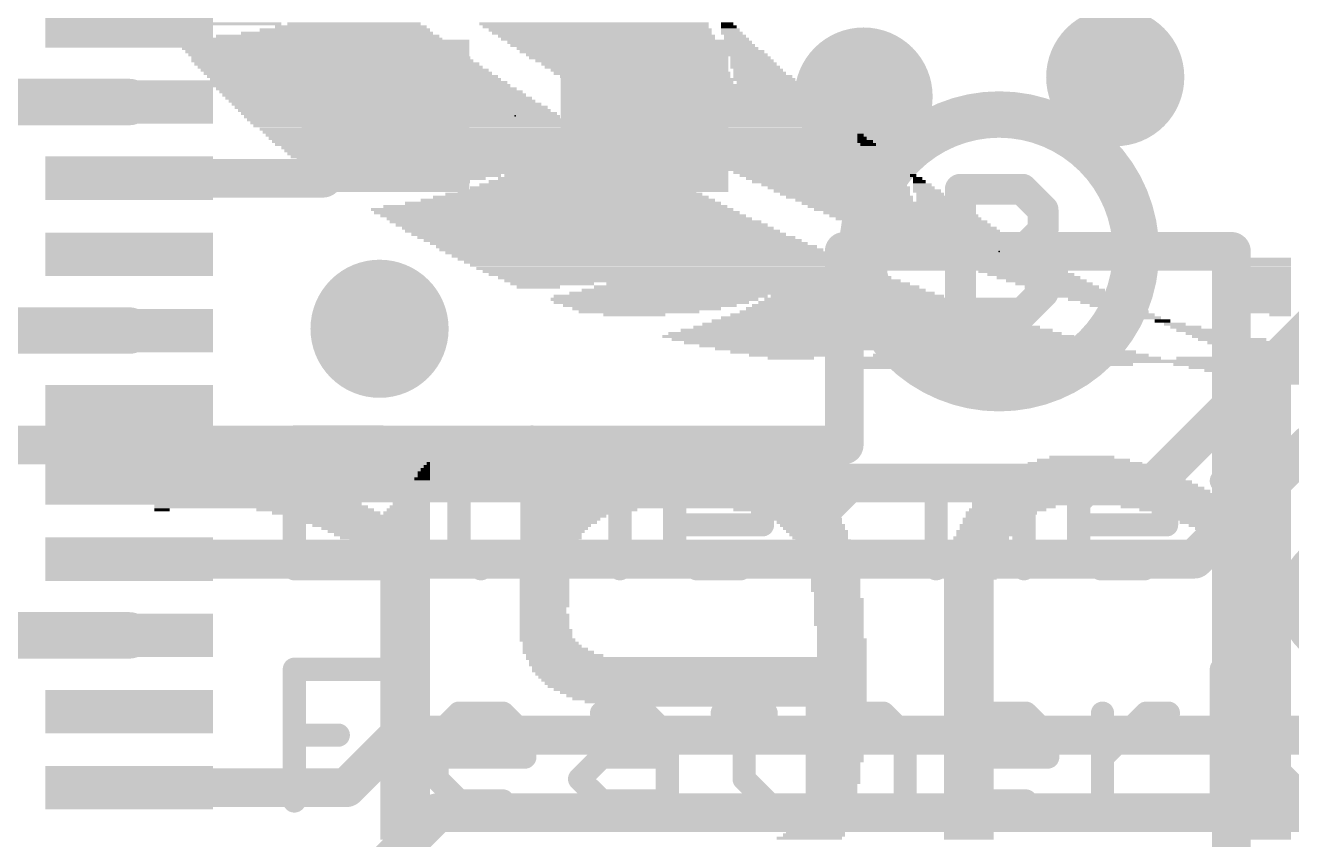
# Model space of a CAD drawing. Extents: x -7.1 to 67.6, y -9 to 27.6.
# Drawn here: x 21.3 to 29.61, y 8.84 to 14.18 of the extents above; entities that cross this region are included whole.
import ezdxf

# ---------------------------------------------------------------- set-up
doc = ezdxf.new("R2010")
doc.units = 0
for name, color, linetype in [('1', 12, 'CONTINUOUS'), ('16', 132, 'CONTINUOUS'), ('18', 110, 'CONTINUOUS'), ('21', 40, 'CONTINUOUS'), ('22', 6, 'CONTINUOUS'), ('23', 53, 'CONTINUOUS')]:
    doc.layers.add(name, color=color, linetype=linetype)

# ---------------------------------------------------------------- blocks, each defined once
blk = doc.blocks.new('RECT')
blk.add_solid([(-0.5, -0.5), (0.5, -0.5), (-0.5, 0.5), (0.5, 0.5)])
blk = doc.blocks.new('ROUNDV')
at = {"const_width": 0.5}
blk.add_lwpolyline([(0, -0.25, 1), (0, 0.25, 1), (0, -0.25)], format="xyb", dxfattribs=at)

msp = doc.modelspace()

# ---------------------------------------------------------------- linework, layer by layer
at = {"layer": '1'}
for points, const_width in [([(21.98, 13.68), (20.356, 13.68)], 0.3048), ([(23.252, 13.18), (23.661, 13.589)], 0.254), ([(21.98, 13.18), (23.252, 13.18)], 0.254), ([(28.706, 11.18), (29.845, 12.319)], 0.254), ([(21.98, 12.18), (20.332, 12.18)], 0.3048), ([(28.968, 10.68), (29.718, 11.43)], 0.254), ([(29.718, 11.43), (30.607, 11.43)], 0.254), ([(21.98, 11.18), (28.706, 11.18)], 0.254), ([(21.98, 10.68), (28.968, 10.68)], 0.254), ([(21.98, 10.18), (20.554, 10.18)], 0.3048), ([(23.404, 9.18), (23.749, 9.525)], 0.254), ([(23.749, 9.525), (32.004, 9.525)], 0.254), ([(21.98, 9.18), (23.404, 9.18)], 0.254), ([(23.666, 8.68), (24.003, 9.017)], 0.254), ([(24.003, 9.017), (33.274, 9.017)], 0.254)]:
    msp.add_lwpolyline(points, dxfattribs=dict(at, const_width=const_width))
for points, const_width in [([(21.98, 13.6038, 1), (21.98, 13.7562)], 0.1524), ([(23.7059, 13.5441, 1), (23.6161, 13.6339)], 0.127), ([(21.98, 13.2435, 1), (21.98, 13.1165)], 0.127), ([(23.252, 13.1165, 1), (23.252, 13.2435)], 0.127), ([(23.2071, 13.2249, 1), (23.2969, 13.1351)], 0.127), ([(21.98, 12.1038, 1), (21.98, 12.2562)], 0.1524), ([(29.718, 11.4935, 1), (29.718, 11.3665)], 0.127), ([(21.98, 11.2435, 1), (21.98, 11.1165)], 0.127), ([(28.706, 11.1165, 1), (28.706, 11.2435)], 0.127), ([(28.6611, 11.2249, 1), (28.7509, 11.1351)], 0.127), ([(21.98, 10.7435, 1), (21.98, 10.6165)], 0.127), ([(28.968, 10.6165, 1), (28.968, 10.7435)], 0.127), ([(28.9231, 10.7249, 1), (29.0129, 10.6351)], 0.127), ([(21.98, 10.1038, 1), (21.98, 10.2562)], 0.1524), ([(23.749, 9.5885, 1), (23.749, 9.4615)], 0.127), ([(23.7939, 9.4801, 1), (23.7041, 9.5699)], 0.127), ([(21.98, 9.2435, 1), (21.98, 9.1165)], 0.127), ([(23.404, 9.1165, 1), (23.404, 9.2435)], 0.127), ([(23.3591, 9.2249, 1), (23.4489, 9.1351)], 0.127), ([(24.003, 9.0805, 1), (24.003, 8.9535)], 0.127), ([(24.0479, 8.9721, 1), (23.9581, 9.0619)], 0.127)]:
    msp.add_lwpolyline(points, format="xyb", dxfattribs=dict(at, const_width=const_width))
at = {"layer": '16', "const_width": 0.254}
for points in [[(26.67, 11.43), (26.67, 12.7)], [(26.67, 12.7), (29.21, 12.7)], [(29.21, 12.7), (29.21, 7.62)], [(20.32, 11.43), (26.67, 11.43)]]:
    msp.add_lwpolyline(points, dxfattribs=at)
at = {"layer": '16', "const_width": 0.127}
for points in [[(26.7335, 12.7, 1), (26.6065, 12.7)], [(26.67, 12.7635, 1), (26.67, 12.6365)], [(29.2735, 12.7, 1), (29.1465, 12.7)], [(29.21, 12.6365, 1), (29.21, 12.7635)], [(26.67, 11.3665, 1), (26.67, 11.4935)], [(26.6065, 11.43, 1), (26.7335, 11.43)]]:
    msp.add_lwpolyline(points, format="xyb", dxfattribs=at)
at = {"layer": '21'}
for points, const_width in [([(27.686, 11.802, 1), (27.686, 13.598, 1), (27.686, 11.802)], 0.3048), ([(27.4828, 13.1071, 1), (27.3812, 13.1071)], 0.1016), ([(27.432, 13.1579, 1), (27.432, 13.0563)], 0.1016), ([(27.8747, 13.143, 1), (27.8028, 13.0712)], 0.1016), ([(27.8387, 13.0563, 1), (27.8387, 13.1579)], 0.1016), ([(28.0251, 12.9715, 1), (27.9235, 12.9715)], 0.1016), ([(27.9384, 12.9356, 1), (28.0102, 13.0074)], 0.1016), ([(27.9235, 12.8359, 1), (28.0251, 12.8359)], 0.1016), ([(28.0102, 12.8, 1), (27.9384, 12.8718)], 0.1016), ([(27.432, 12.7511, 1), (27.432, 12.6495)], 0.1016), ([(27.8747, 12.7363, 1), (27.8028, 12.6644)], 0.1016), ([(27.8387, 12.6495, 1), (27.8387, 12.7511)], 0.1016), ([(27.8028, 12.7363, 1), (27.8747, 12.6644)], 0.1016), ([(28.0251, 12.5648, 1), (27.9235, 12.5648)], 0.1016), ([(27.9384, 12.5288, 1), (28.0102, 12.6007)], 0.1016), ([(27.9235, 12.4292, 1), (28.0251, 12.4292)], 0.1016), ([(28.0102, 12.3933, 1), (27.9384, 12.4651)], 0.1016), ([(27.432, 12.3444, 1), (27.432, 12.2428)], 0.1016), ([(27.8028, 12.3295, 1), (27.8747, 12.2577)], 0.1016), ([(27.8387, 12.2428, 1), (27.8387, 12.3444)], 0.1016), ([(27.3812, 12.2936, 1), (27.4828, 12.2936)], 0.1016), ([(23.0632, 11.5196, 1), (23.0632, 11.4434)], 0.0762), ([(23.1013, 11.4815, 1), (23.0251, 11.4815)], 0.0762), ([(23.6394, 11.4434, 1), (23.6394, 11.5196)], 0.0762), ([(24.6605, 11.4815, 1), (24.5843, 11.4815)], 0.0762), ([(24.1809, 11.3375, 1), (24.1047, 11.3375)], 0.0762), ([(29.3262, 11.3375, 1), (29.25, 11.3375)], 0.0762), ([(23.9987, 11.2315, 1), (23.9987, 11.1553)], 0.0762), ([(24.2868, 11.1553, 1), (24.2868, 11.2315)], 0.0762), ([(24.7665, 11.2315, 1), (24.7665, 11.1553)], 0.0762), ([(24.7934, 11.1665, 1), (24.7395, 11.2204)], 0.0762), ([(25.0815, 11.2204, 1), (25.0276, 11.1665)], 0.0762), ([(25.0546, 11.1553, 1), (25.0546, 11.2315)], 0.0762), ([(25.702, 11.2315, 1), (25.702, 11.1553)], 0.0762), ([(25.7289, 11.1665, 1), (25.675, 11.2204)], 0.0762), ([(26.017, 11.2204, 1), (25.9631, 11.1665)], 0.0762), ([(25.9901, 11.1553, 1), (25.9901, 11.2315)], 0.0762), ([(26.5315, 11.1934, 1), (26.4553, 11.1934)], 0.0762), ([(26.7815, 11.2315, 1), (26.7815, 11.1553)], 0.0762), ([(26.8085, 11.1665, 1), (26.7546, 11.2204)], 0.0762), ([(26.9256, 11.1553, 1), (26.9256, 11.2315)], 0.0762), ([(27.3111, 11.1934, 1), (27.2349, 11.1934)], 0.0762), ([(27.273, 11.2315, 1), (27.273, 11.1553)], 0.0762), ([(27.7321, 11.2204, 1), (27.6783, 11.1665)], 0.0762), ([(27.7052, 11.1553, 1), (27.7052, 11.2315)], 0.0762), ([(28.3526, 11.2315, 1), (28.3526, 11.1553)], 0.0762), ([(28.3795, 11.1665, 1), (28.3257, 11.2204)], 0.0762), ([(28.6677, 11.2204, 1), (28.6138, 11.1665)], 0.0762), ([(28.6407, 11.1553, 1), (28.6407, 11.2315)], 0.0762), ([(29.1441, 11.2315, 1), (29.1441, 11.1553)], 0.0762), ([(29.4322, 11.1553, 1), (29.4322, 11.2315)], 0.0762), ([(23.0632, 11.0875, 1), (23.0632, 11.0113)], 0.0762), ([(23.3513, 11.0113, 1), (23.3513, 11.0875)], 0.0762), ([(24.5955, 11.0763, 1), (24.6493, 11.0224)], 0.0762), ([(25.2367, 11.0494, 1), (25.1605, 11.0494)], 0.0762), ([(25.1717, 11.0224, 1), (25.2256, 11.0763)], 0.0762), ([(25.596, 11.0494, 1), (25.5198, 11.0494)], 0.0762), ([(25.531, 11.0763, 1), (25.5849, 11.0224)], 0.0762), ([(26.1722, 11.0494, 1), (26.096, 11.0494)], 0.0762), ([(26.1072, 11.0224, 1), (26.1611, 11.0763)], 0.0762), ([(27.8874, 11.0494, 1), (27.8112, 11.0494)], 0.0762), ([(27.8223, 11.0224, 1), (27.8762, 11.0763)], 0.0762), ([(28.1816, 11.0763, 1), (28.2355, 11.0224)], 0.0762), ([(28.2467, 11.0494, 1), (28.1705, 11.0494)], 0.0762), ([(28.8229, 11.0494, 1), (28.7467, 11.0494)], 0.0762), ([(28.7578, 11.0224, 1), (28.8117, 11.0763)], 0.0762), ([(25.5579, 10.9434, 1), (25.5579, 10.8672)], 0.0762), ([(26.1341, 10.8672, 1), (26.1341, 10.9434)], 0.0762), ([(26.4665, 10.9323, 1), (26.5204, 10.8784)], 0.0762), ([(28.2086, 10.9434, 1), (28.2086, 10.8672)], 0.0762), ([(28.7848, 10.8672, 1), (28.7848, 10.9434)], 0.0762), ([(26.096, 10.9053, 1), (26.1722, 10.9053)], 0.0762), ([(28.7467, 10.9053, 1), (28.8229, 10.9053)], 0.0762), ([(24.1697, 10.7882, 1), (24.1158, 10.7343)], 0.0762), ([(24.1047, 10.7613, 1), (24.1809, 10.7613)], 0.0762), ([(25.5849, 10.7882, 1), (25.531, 10.7343)], 0.0762), ([(25.5198, 10.7613, 1), (25.596, 10.7613)], 0.0762), ([(28.2355, 10.7882, 1), (28.1816, 10.7343)], 0.0762), ([(28.1705, 10.7613, 1), (28.2467, 10.7613)], 0.0762), ([(29.3151, 10.7882, 1), (29.2612, 10.7343)], 0.0762), ([(29.25, 10.7613, 1), (29.3262, 10.7613)], 0.0762), ([(23.0632, 10.6553, 1), (23.0632, 10.5791)], 0.0762), ([(23.0251, 10.6172, 1), (23.1013, 10.6172)], 0.0762), ([(23.6394, 10.5791, 1), (23.6394, 10.6553)], 0.0762), ([(24.2599, 10.5903, 1), (24.3138, 10.6441)], 0.0762), ([(24.5843, 10.6172, 1), (24.6605, 10.6172)], 0.0762), ([(25.1605, 10.6172, 1), (25.2367, 10.6172)], 0.0762), ([(25.702, 10.6553, 1), (25.702, 10.5791)], 0.0762), ([(25.675, 10.5903, 1), (25.7289, 10.6441)], 0.0762), ([(25.9901, 10.5791, 1), (25.9901, 10.6553)], 0.0762), ([(26.4553, 10.6172, 1), (26.5315, 10.6172)], 0.0762), ([(27.2349, 10.6172, 1), (27.3111, 10.6172)], 0.0762), ([(27.8112, 10.6172, 1), (27.8874, 10.6172)], 0.0762), ([(28.3526, 10.6553, 1), (28.3526, 10.5791)], 0.0762), ([(28.3257, 10.5903, 1), (28.3795, 10.6441)], 0.0762), ([(28.6407, 10.5791, 1), (28.6407, 10.6553)], 0.0762), ([(29.4052, 10.5903, 1), (29.4591, 10.6441)], 0.0762), ([(23.1013, 9.9575, 1), (23.0251, 9.9575)], 0.0762), ([(23.0632, 9.9956, 1), (23.0632, 9.9194)], 0.0762), ([(23.6394, 9.9194, 1), (23.6394, 9.9956)], 0.0762), ([(26.5315, 9.9575, 1), (26.4553, 9.9575)], 0.0762), ([(29.1822, 9.9575, 1), (29.106, 9.9575)], 0.0762), ([(26.0519, 9.8135, 1), (25.9757, 9.8135)], 0.0762), ([(24.1428, 9.7075, 1), (24.1428, 9.6313)], 0.0762), ([(24.1697, 9.6425, 1), (24.1158, 9.6964)], 0.0762), ([(24.4578, 9.6964, 1), (24.4039, 9.6425)], 0.0762), ([(24.4309, 9.6313, 1), (24.4309, 9.7075)], 0.0762), ([(25.0783, 9.7075, 1), (25.0783, 9.6313)], 0.0762), ([(25.3933, 9.6964, 1), (25.3395, 9.6425)], 0.0762), ([(25.3664, 9.6313, 1), (25.3664, 9.7075)], 0.0762), ([(25.8698, 9.7075, 1), (25.8698, 9.6313)], 0.0762), ([(26.1579, 9.6313, 1), (26.1579, 9.7075)], 0.0762), ([(26.6375, 9.7075, 1), (26.6375, 9.6313)], 0.0762), ([(26.6644, 9.6425, 1), (26.6105, 9.6964)], 0.0762), ([(26.9525, 9.6964, 1), (26.8987, 9.6425)], 0.0762), ([(26.9256, 9.6313, 1), (26.9256, 9.7075)], 0.0762), ([(27.573, 9.7075, 1), (27.573, 9.6313)], 0.0762), ([(27.6, 9.6425, 1), (27.5461, 9.6964)], 0.0762), ([(27.8881, 9.6964, 1), (27.8342, 9.6425)], 0.0762), ([(27.8611, 9.6313, 1), (27.8611, 9.7075)], 0.0762), ([(28.4026, 9.6694, 1), (28.3264, 9.6694)], 0.0762), ([(28.6526, 9.7075, 1), (28.6526, 9.6313)], 0.0762), ([(28.6795, 9.6425, 1), (28.6256, 9.6964)], 0.0762), ([(28.7966, 9.6313, 1), (28.7966, 9.7075)], 0.0762), ([(23.0632, 9.5635, 1), (23.0632, 9.4873)], 0.0762), ([(23.3513, 9.4873, 1), (23.3513, 9.5635)], 0.0762), ([(24.0368, 9.5254, 1), (23.9606, 9.5254)], 0.0762), ([(23.9718, 9.5523, 1), (24.0257, 9.4984)], 0.0762), ([(24.613, 9.5254, 1), (24.5368, 9.5254)], 0.0762), ([(24.548, 9.4984, 1), (24.6019, 9.5523)], 0.0762), ([(25.5486, 9.5254, 1), (25.4724, 9.5254)], 0.0762), ([(25.4835, 9.4984, 1), (25.5374, 9.5523)], 0.0762), ([(26.4665, 9.5523, 1), (26.5204, 9.4984)], 0.0762), ([(27.1078, 9.5254, 1), (27.0316, 9.5254)], 0.0762), ([(27.0427, 9.4984, 1), (27.0966, 9.5523)], 0.0762), ([(27.402, 9.5523, 1), (27.4559, 9.4984)], 0.0762), ([(27.4671, 9.5254, 1), (27.3909, 9.5254)], 0.0762), ([(28.0433, 9.5254, 1), (27.9671, 9.5254)], 0.0762), ([(27.9782, 9.4984, 1), (28.0321, 9.5523)], 0.0762), ([(23.9987, 9.4194, 1), (23.9987, 9.3432)], 0.0762), ([(24.5368, 9.3813, 1), (24.613, 9.3813)], 0.0762), ([(24.5749, 9.3432, 1), (24.5749, 9.4194)], 0.0762), ([(25.0783, 9.4194, 1), (25.0783, 9.3432)], 0.0762), ([(25.1052, 9.3544, 1), (25.0514, 9.4083)], 0.0762), ([(25.5105, 9.3432, 1), (25.5105, 9.4194)], 0.0762), ([(27.429, 9.4194, 1), (27.429, 9.3432)], 0.0762), ([(27.9671, 9.3813, 1), (28.0433, 9.3813)], 0.0762), ([(28.0052, 9.3432, 1), (28.0052, 9.4194)], 0.0762), ([(28.3375, 9.4083, 1), (28.3914, 9.3544)], 0.0762), ([(29.4591, 9.4083, 1), (29.4052, 9.3544)], 0.0762), ([(29.4591, 9.3544, 1), (29.4052, 9.4083)], 0.0762), ([(24.0257, 9.2642, 1), (23.9718, 9.2103)], 0.0762), ([(24.9612, 9.2642, 1), (24.9073, 9.2103)], 0.0762), ([(26.0408, 9.2642, 1), (25.9869, 9.2103)], 0.0762), ([(27.4559, 9.2642, 1), (27.402, 9.2103)], 0.0762), ([(23.9606, 9.2373, 1), (24.0368, 9.2373)], 0.0762), ([(24.9073, 9.2642, 1), (24.9612, 9.2103)], 0.0762), ([(25.9757, 9.2373, 1), (26.0519, 9.2373)], 0.0762), ([(27.3909, 9.2373, 1), (27.4671, 9.2373)], 0.0762), ([(24.1428, 9.1313, 1), (24.1428, 9.0551)], 0.0762), ([(24.1158, 9.0663, 1), (24.1697, 9.1201)], 0.0762), ([(24.4309, 9.0551, 1), (24.4309, 9.1313)], 0.0762), ([(25.0783, 9.1313, 1), (25.0783, 9.0551)], 0.0762), ([(25.0514, 9.0663, 1), (25.1052, 9.1201)], 0.0762), ([(25.5105, 9.0551, 1), (25.5105, 9.1313)], 0.0762), ([(26.1309, 9.0663, 1), (26.1848, 9.1201)], 0.0762), ([(27.573, 9.1313, 1), (27.573, 9.0551)], 0.0762), ([(27.5461, 9.0663, 1), (27.6, 9.1201)], 0.0762), ([(27.8611, 9.0551, 1), (27.8611, 9.1313)], 0.0762), ([(29.1171, 9.1201, 1), (29.171, 9.0663)], 0.0762), ([(23.0251, 9.0932, 1), (23.1013, 9.0932)], 0.0762), ([(25.4724, 9.0932, 1), (25.5486, 9.0932)], 0.0762), ([(26.4553, 9.0932, 1), (26.5315, 9.0932)], 0.0762), ([(27.0316, 9.0932, 1), (27.1078, 9.0932)], 0.0762), ([(28.3264, 9.0932, 1), (28.4026, 9.0932)], 0.0762), ([(29.106, 9.0932, 1), (29.1822, 9.0932)], 0.0762)]:
    msp.add_lwpolyline(points, format="xyb", dxfattribs=dict(at, const_width=const_width))
for points, const_width in [([(27.432, 12.2936), (27.432, 13.1071)], 0.2032), ([(27.432, 13.1071), (27.8387, 13.1071)], 0.2032), ([(27.8387, 13.1071), (27.9743, 12.9715)], 0.2032), ([(27.9743, 12.9715), (27.9743, 12.8359)], 0.2032), ([(27.9743, 12.8359), (27.8387, 12.7003)], 0.2032), ([(27.432, 12.7003), (27.8387, 12.7003)], 0.2032), ([(27.8387, 12.7003), (27.9743, 12.5648)], 0.2032), ([(27.9743, 12.5648), (27.9743, 12.4292)], 0.2032), ([(27.9743, 12.4292), (27.8387, 12.2936)], 0.2032), ([(27.8387, 12.2936), (27.432, 12.2936)], 0.2032), ([(23.6394, 11.4815), (23.0632, 11.4815)], 0.1524), ([(23.0632, 11.4815), (23.0632, 10.6172)], 0.1524), ([(24.6224, 11.4815), (24.6224, 10.6172)], 0.1524), ([(24.1428, 11.3375), (24.1428, 10.7613)], 0.1524), ([(29.2881, 11.3375), (29.2881, 10.7613)], 0.1524), ([(23.9987, 11.1934), (24.2868, 11.1934)], 0.1524), ([(24.6224, 11.0494), (24.7665, 11.1934)], 0.1524), ([(24.7665, 11.1934), (25.0546, 11.1934)], 0.1524), ([(25.0546, 11.1934), (25.1986, 11.0494)], 0.1524), ([(25.5579, 11.0494), (25.702, 11.1934)], 0.1524), ([(25.702, 11.1934), (25.9901, 11.1934)], 0.1524), ([(25.9901, 11.1934), (26.1341, 11.0494)], 0.1524), ([(26.4934, 10.6172), (26.4934, 11.1934)], 0.1524), ([(26.4934, 10.9053), (26.7815, 11.1934)], 0.1524), ([(26.7815, 11.1934), (26.9256, 11.1934)], 0.1524), ([(27.273, 10.6172), (27.273, 11.1934)], 0.1524), ([(27.273, 11.1934), (27.7052, 11.1934)], 0.1524), ([(27.7052, 11.1934), (27.8493, 11.0494)], 0.1524), ([(28.2086, 11.0494), (28.3526, 11.1934)], 0.1524), ([(28.3526, 11.1934), (28.6407, 11.1934)], 0.1524), ([(28.6407, 11.1934), (28.7848, 11.0494)], 0.1524), ([(29.1441, 11.1934), (29.4322, 11.1934)], 0.1524), ([(23.0632, 11.0494), (23.3513, 11.0494)], 0.1524), ([(25.1986, 11.0494), (25.1986, 10.6172)], 0.1524), ([(25.5579, 10.7613), (25.5579, 11.0494)], 0.1524), ([(26.1341, 11.0494), (26.1341, 10.9053)], 0.1524), ([(27.8493, 11.0494), (27.8493, 10.6172)], 0.1524), ([(28.2086, 10.7613), (28.2086, 11.0494)], 0.1524), ([(28.7848, 11.0494), (28.7848, 10.9053)], 0.1524), ([(26.1341, 10.9053), (25.5579, 10.9053)], 0.1524), ([(28.7848, 10.9053), (28.2086, 10.9053)], 0.1524), ([(24.1428, 10.7613), (24.2868, 10.6172)], 0.1524), ([(25.702, 10.6172), (25.5579, 10.7613)], 0.1524), ([(28.3526, 10.6172), (28.2086, 10.7613)], 0.1524), ([(29.2881, 10.7613), (29.4322, 10.6172)], 0.1524), ([(23.0632, 10.6172), (23.6394, 10.6172)], 0.1524), ([(25.9901, 10.6172), (25.702, 10.6172)], 0.1524), ([(28.6407, 10.6172), (28.3526, 10.6172)], 0.1524), ([(23.0632, 9.0932), (23.0632, 9.9575)], 0.1524), ([(23.0632, 9.9575), (23.6394, 9.9575)], 0.1524), ([(26.4934, 9.9575), (26.4934, 9.0932)], 0.1524), ([(29.1441, 9.9575), (29.1441, 9.0932)], 0.1524), ([(26.0138, 9.8135), (26.0138, 9.2373)], 0.1524), ([(23.9987, 9.5254), (24.1428, 9.6694)], 0.1524), ([(24.1428, 9.6694), (24.4309, 9.6694)], 0.1524), ([(24.4309, 9.6694), (24.5749, 9.5254)], 0.1524), ([(25.0783, 9.6694), (25.3664, 9.6694)], 0.1524), ([(25.3664, 9.6694), (25.5105, 9.5254)], 0.1524), ([(25.8698, 9.6694), (26.1579, 9.6694)], 0.1524), ([(26.4934, 9.5254), (26.6375, 9.6694)], 0.1524), ([(26.6375, 9.6694), (26.9256, 9.6694)], 0.1524), ([(26.9256, 9.6694), (27.0697, 9.5254)], 0.1524), ([(27.429, 9.5254), (27.573, 9.6694)], 0.1524), ([(27.573, 9.6694), (27.8611, 9.6694)], 0.1524), ([(27.8611, 9.6694), (28.0052, 9.5254)], 0.1524), ([(28.3645, 9.0932), (28.3645, 9.6694)], 0.1524), ([(28.3645, 9.3813), (28.6526, 9.6694)], 0.1524), ([(28.6526, 9.6694), (28.7966, 9.6694)], 0.1524), ([(23.0632, 9.5254), (23.3513, 9.5254)], 0.1524), ([(23.9987, 9.2373), (23.9987, 9.5254)], 0.1524), ([(24.5749, 9.5254), (24.5749, 9.3813)], 0.1524), ([(25.5105, 9.5254), (25.5105, 9.0932)], 0.1524), ([(27.0697, 9.5254), (27.0697, 9.0932)], 0.1524), ([(27.429, 9.2373), (27.429, 9.5254)], 0.1524), ([(28.0052, 9.5254), (28.0052, 9.3813)], 0.1524), ([(24.5749, 9.3813), (23.9987, 9.3813)], 0.1524), ([(24.9342, 9.2373), (25.0783, 9.3813)], 0.1524), ([(25.0783, 9.3813), (25.5105, 9.3813)], 0.1524), ([(28.0052, 9.3813), (27.429, 9.3813)], 0.1524), ([(29.1441, 9.0932), (29.4322, 9.3813)], 0.1524), ([(29.4322, 9.3813), (29.7203, 9.0932)], 0.1524), ([(24.1428, 9.0932), (23.9987, 9.2373)], 0.1524), ([(25.0783, 9.0932), (24.9342, 9.2373)], 0.1524), ([(26.0138, 9.2373), (26.1579, 9.0932)], 0.1524), ([(27.573, 9.0932), (27.429, 9.2373)], 0.1524), ([(24.4309, 9.0932), (24.1428, 9.0932)], 0.1524), ([(25.5105, 9.0932), (25.0783, 9.0932)], 0.1524), ([(27.8611, 9.0932), (27.573, 9.0932)], 0.1524)]:
    msp.add_lwpolyline(points, dxfattribs=dict(at, const_width=const_width))
at = {"layer": '23'}
for p in [(24.511, 13.589), (27.686, 12.7)]:
    msp.add_point(p, dxfattribs=at)

# ---------------------------------------------------------------- block references
at = {"layer": '1', "xscale": 1.1, "yscale": 0.285, "rotation": 180}
for p in [(21.98, 14.18), (21.98, 13.68), (21.98, 13.18), (21.98, 12.68), (21.98, 12.18), (21.98, 11.68), (21.98, 11.18), (21.98, 10.68), (21.98, 10.18), (21.98, 9.68), (21.98, 9.18)]:
    msp.add_blockref('RECT', p, dxfattribs=at)
at = {"layer": '1', "xscale": 1.1}
for p in [(23.661, 13.589), (25.361, 13.589)]:
    msp.add_blockref('RECT', p, dxfattribs=at)
at = {"layer": '18', "xscale": 0.9064, "yscale": 0.9064}
for p in [(28.448, 13.843), (28.448, 13.843), (26.797, 13.716), (26.797, 13.716), (23.622, 12.192), (23.622, 12.192), (29.972, 10.414), (29.972, 10.414)]:
    msp.add_blockref('ROUNDV', p, dxfattribs=at)
at = {"layer": '22', "yscale": 0.0203, "rotation": 180}
for p, xscale in [((22.7228, 14.1935), 0.508), ((23.2816, 14.1122), 1.463), ((23.3426, 14.1326), 1.2598), ((23.3934, 14.1529), 1.1176), ((23.434, 14.1732), 0.9957), ((23.4544, 14.1935), 0.8738), ((25.0292, 14.1935), 1.5037), ((25.0393, 14.1732), 1.4834), ((25.0698, 14.1529), 1.463), ((25.08, 14.1326), 1.4427), ((25.1104, 14.1122), 1.4224), ((25.9029, 14.1935), 0.0813), ((25.9131, 14.1732), 0.1016), ((25.9232, 14.1529), 0.1219), ((25.9334, 14.1326), 0.1422), ((25.9537, 14.1122), 0.1422), ((23.1699, 14.0919), 1.7272), ((23.1902, 14.0716), 1.7678), ((23.2105, 14.0513), 1.7678), ((23.2207, 14.031), 1.7882), ((25.1206, 14.0919), 1.4021), ((25.1511, 14.0716), 1.3818), ((25.1612, 14.0513), 1.3614), ((25.1816, 14.031), 1.3208), ((25.9639, 14.0919), 0.1626), ((25.974, 14.0716), 0.1829), ((26.0045, 14.031), 0.2032), ((25.9944, 14.0513), 0.1829), ((23.2512, 14.0106), 1.8085), ((23.2715, 13.9903), 1.8085), ((23.302, 13.97), 1.8288), ((23.3121, 13.9497), 1.8491), ((25.2019, 14.0106), 1.3208), ((25.2222, 13.9903), 1.2802), ((25.2425, 13.97), 1.2802), ((25.2628, 13.9497), 1.2395), ((26.0248, 14.0106), 0.2438), ((26.035, 13.9903), 0.2642), ((26.0553, 13.97), 0.2642), ((26.0655, 13.9497), 0.2845), ((23.3426, 13.9294), 1.8694), ((23.3629, 13.909), 1.8694), ((23.3934, 13.8887), 1.8898), ((23.4137, 13.8684), 1.8898), ((25.2933, 13.9294), 1.2192), ((25.3035, 13.909), 1.1989), ((25.3238, 13.8887), 1.1582), ((25.3441, 13.8684), 1.1582), ((26.0756, 13.9294), 0.3048), ((26.0858, 13.909), 0.3251), ((26.1061, 13.8887), 0.3251), ((26.1163, 13.8684), 0.3454), ((23.4442, 13.8481), 1.9101), ((23.4645, 13.8278), 1.9101), ((23.4848, 13.8074), 1.9507), ((23.5052, 13.7871), 1.9507), ((25.3644, 13.8481), 1.1176), ((25.5981, 13.8278), 1.5037), ((25.4051, 13.8074), 1.077), ((25.6489, 13.7871), 1.4834), ((26.1366, 13.8481), 0.3861), ((26.1671, 13.8074), 0.4064), ((23.5356, 13.7668), 1.971), ((23.5661, 13.7465), 1.9914), ((23.5864, 13.7262), 1.9914), ((23.6169, 13.7058), 2.0117), ((25.6794, 13.7668), 1.463), ((25.7099, 13.7465), 1.4834), ((25.7404, 13.7262), 1.463), ((25.7708, 13.7058), 1.4427), ((23.6372, 13.6855), 2.0117), ((23.6677, 13.6652), 2.032), ((23.6982, 13.6449), 2.0523), ((23.7185, 13.6246), 2.0523), ((25.7912, 13.6855), 1.4427), ((25.8216, 13.6652), 1.4224), ((25.8623, 13.6449), 1.4224), ((25.8826, 13.6246), 1.4224), ((23.749, 13.6042), 2.0726), ((23.7693, 13.5839), 2.0726), ((23.7998, 13.5636), 2.093), ((23.8303, 13.5433), 2.1133), ((25.9131, 13.6042), 1.4021), ((25.9334, 13.5839), 1.3614), ((25.9639, 13.5636), 1.3411), ((25.9944, 13.5433), 1.3208), ((23.8506, 13.523), 2.1133), ((23.8912, 13.5026), 2.1133), ((23.9217, 13.4823), 2.1336), ((23.9522, 13.462), 2.1539), ((26.0045, 13.523), 1.3005), ((26.035, 13.5026), 1.2802), ((26.0655, 13.4823), 1.2598), ((26.0858, 13.462), 1.2192), ((26.7767, 13.462), 0.0406), ((23.9725, 13.4417), 2.1539), ((24.003, 13.4214), 2.1742), ((24.0335, 13.401), 2.1946), ((24.0741, 13.3807), 2.1946), ((26.1163, 13.4417), 1.1989), ((26.1468, 13.4214), 1.1786), ((26.1569, 13.401), 1.1582), ((26.1874, 13.3807), 1.1379), ((26.7868, 13.4417), 0.061), ((26.8072, 13.4214), 0.1016), ((26.8275, 13.401), 0.1016), ((26.8376, 13.3807), 0.1219), ((24.0944, 13.3604), 2.1946), ((24.1249, 13.3401), 2.2149), ((24.1554, 13.3198), 2.2352), ((24.196, 13.2994), 2.2352), ((26.2992, 13.3604), 1.2802), ((26.2382, 13.3401), 1.077), ((26.3601, 13.3198), 1.2395), ((26.3906, 13.2994), 1.2192), ((26.8783, 13.3401), 0.1626), ((24.2265, 13.2791), 2.2555), ((24.2468, 13.2588), 2.2555), ((24.2875, 13.2385), 2.2555), ((24.318, 13.2182), 2.2758), ((26.4211, 13.2791), 1.1989), ((26.4414, 13.2588), 1.1582), ((26.4719, 13.2385), 1.1379), ((26.4922, 13.2182), 1.0973), ((23.8201, 13.1978), 1.1989), ((23.7795, 13.1775), 1.077), ((23.749, 13.1572), 0.9347), ((23.688, 13.1369), 0.7722), ((23.6474, 13.1166), 0.4064), ((24.9377, 13.1166), 1.4427), ((24.9479, 13.1369), 1.3411), ((24.958, 13.1572), 1.2395), ((24.9682, 13.1775), 1.1379), ((24.9682, 13.1978), 1.0566), ((26.5227, 13.1978), 1.077), ((26.543, 13.1775), 1.0363), ((26.5735, 13.1572), 1.016), ((26.604, 13.1369), 0.955), ((26.6344, 13.1166), 0.9347), ((27.1221, 13.1978), 0.0406), ((27.1526, 13.1775), 0.061), ((27.1932, 13.1166), 0.1422), ((27.1628, 13.1572), 0.0813), ((27.1831, 13.1369), 0.1219), ((24.8564, 13.0353), 1.9304), ((24.8768, 13.0556), 1.8085), ((24.8971, 13.0759), 1.6866), ((24.9174, 13.0962), 1.5646), ((26.6548, 13.0962), 0.8941), ((26.6751, 13.0759), 0.8534), ((26.7056, 13.0556), 0.8331), ((26.736, 13.0353), 0.7722), ((27.2136, 13.0962), 0.1829), ((27.2339, 13.0759), 0.1829), ((27.2542, 13.0556), 0.2235), ((27.2644, 13.0353), 0.2438), ((24.7548, 12.9743), 2.3774), ((24.7853, 12.954), 2.3978), ((24.7752, 12.9946), 2.2555), ((24.826, 13.015), 2.0726), ((26.9088, 13.015), 1.0363), ((26.9392, 12.9946), 1.016), ((26.9799, 12.9743), 1.016), ((27.0205, 12.954), 0.9754), ((24.826, 12.9337), 2.3978), ((24.8666, 12.9134), 2.3978), ((24.9072, 12.893), 2.4384), ((24.9479, 12.8727), 2.4384), ((27.0612, 12.9337), 0.9754), ((27.0916, 12.9134), 0.955), ((27.1424, 12.893), 0.9347), ((27.1729, 12.8727), 0.9144), ((24.9885, 12.8524), 2.4384), ((25.019, 12.8321), 2.4587), ((25.0596, 12.8118), 2.4587), ((25.1104, 12.7914), 2.479), ((27.2237, 12.8524), 0.8941), ((27.2542, 12.8321), 0.8738), ((27.305, 12.8118), 0.8534), ((27.3456, 12.7914), 0.8534), ((25.1511, 12.7711), 2.479), ((25.1917, 12.7508), 2.479), ((25.2425, 12.7305), 2.4994), ((25.273, 12.7102), 2.5197), ((27.3863, 12.7711), 0.8128), ((27.4269, 12.7508), 0.8128), ((27.4777, 12.7305), 0.7925), ((27.5184, 12.7102), 0.7518), ((25.3136, 12.6898), 2.5197), ((25.3644, 12.6695), 2.54), ((25.4051, 12.6492), 2.54), ((25.4559, 12.6289), 2.5603), ((27.559, 12.6898), 0.7518), ((27.6098, 12.6695), 0.7315), ((27.6504, 12.6492), 0.6909), ((27.7012, 12.6289), 0.6706), ((29.4386, 12.6492), 0.3251), ((29.4386, 12.6289), 0.3251), ((25.4965, 12.6086), 2.5603), ((25.5473, 12.5882), 2.5806), ((25.588, 12.5679), 2.5806), ((25.6388, 12.5476), 2.601), ((27.752, 12.6086), 0.6502), ((27.8028, 12.5882), 0.6299), ((27.8435, 12.5679), 0.5893), ((27.8943, 12.5476), 0.569), ((29.4386, 12.6086), 0.3251), ((29.4386, 12.5882), 0.3251), ((29.4386, 12.5679), 0.3251), ((29.4386, 12.5476), 0.3251), ((25.6896, 12.5273), 2.5806), ((25.7404, 12.507), 2.601), ((24.7548, 12.4866), 0.5486), ((24.6634, 12.4663), 0.2845), ((26.096, 12.4663), 2.1336), ((26.1061, 12.4866), 1.9914), ((27.9451, 12.5273), 0.5486), ((27.9959, 12.507), 0.5283), ((28.0467, 12.4866), 0.508), ((28.0975, 12.4663), 0.4877), ((29.4386, 12.5273), 0.3251), ((29.4386, 12.507), 0.3251), ((29.4386, 12.4866), 0.3251), ((29.4386, 12.4663), 0.3251), ((25.4254, 12.385), 1.3614), ((25.466, 12.4054), 1.4021), ((26.0655, 12.4257), 2.3978), ((26.0756, 12.446), 2.2555), ((26.7665, 12.385), 1.2395), ((26.7564, 12.4054), 1.1379), ((28.1584, 12.446), 0.447), ((28.2092, 12.4257), 0.4267), ((28.2499, 12.4054), 0.3861), ((28.3108, 12.385), 0.3454), ((29.4386, 12.446), 0.3251), ((29.4386, 12.4257), 0.3251), ((29.4386, 12.4054), 0.3251), ((29.4386, 12.385), 0.3251), ((25.4051, 12.3647), 1.2802), ((25.3949, 12.3444), 1.1379), ((25.3746, 12.3241), 0.9754), ((25.3238, 12.3038), 0.7925), ((26.8072, 12.3038), 1.6459), ((26.797, 12.3241), 1.5443), ((26.7868, 12.3444), 1.4427), ((26.7767, 12.3647), 1.3411), ((28.3718, 12.3647), 0.3048), ((28.4226, 12.3444), 0.2845), ((28.4836, 12.3241), 0.2438), ((28.5547, 12.3038), 0.2235), ((29.4386, 12.3647), 0.3251), ((29.4386, 12.3444), 0.3251), ((29.4386, 12.3241), 0.3251), ((29.4691, 12.3038), 0.2642), ((25.2933, 12.2834), 0.4064), ((26.8173, 12.2022), 2.2758), ((26.8173, 12.2225), 2.1539), ((26.8173, 12.2428), 2.032), ((26.8072, 12.2631), 1.8898), ((26.8072, 12.2834), 1.7678), ((28.6156, 12.2834), 0.1829), ((28.6766, 12.2631), 0.1422), ((28.7579, 12.2428), 0.1016), ((28.8392, 12.2225), 0.1422), ((28.9103, 12.2022), 0.2032), ((29.53, 12.2834), 0.1422), ((26.8275, 12.1412), 2.7026), ((26.8072, 12.1615), 2.5806), ((26.8986, 12.1209), 2.7229), ((26.8173, 12.1818), 2.4384), ((28.9814, 12.1818), 0.2642), ((29.0627, 12.1615), 0.3048), ((29.144, 12.1412), 0.3861), ((29.2151, 12.1209), 0.447), ((26.3296, 12.1006), 1.4224), ((26.3398, 12.0802), 1.2395), ((26.3398, 12.0599), 1.0363), ((26.3398, 12.0396), 0.8331), ((27.752, 12.0396), 1.6662), ((27.7317, 12.0599), 1.5443), ((27.7216, 12.0802), 1.4021), ((27.7114, 12.1006), 1.2598), ((29.3167, 12.1006), 0.5283), ((29.398, 12.0802), 0.6096), ((29.4996, 12.0599), 0.6909), ((29.6113, 12.0396), 0.7925), ((26.3398, 12.0193), 0.5893), ((26.3195, 11.999), 0.3048), ((27.62, 11.9583), 1.8898), ((28.6969, 11.9786), 3.9624), ((27.7724, 11.999), 1.9507), ((27.7622, 12.0193), 1.8085), ((30.0482, 11.9583), 2.4384), ((29.6316, 11.999), 1.5646), ((29.652, 12.0193), 1.077), ((27.4777, 11.938), 1.4427), ((27.4168, 11.9177), 0.2642), ((30.5054, 11.938), 3.1496), ((30.5562, 11.9177), 3.048), ((30.607, 11.8974), 2.9464), ((30.668, 11.877), 2.8245), ((30.6883, 11.8567), 2.8245), ((30.6883, 11.8364), 2.8245), ((29.4386, 11.8161), 0.3251), ((29.4386, 11.7958), 0.3251), ((29.4386, 11.7754), 0.3251), ((29.4386, 11.7551), 0.3251), ((29.4386, 11.7348), 0.3251), ((29.4386, 11.7145), 0.3251), ((29.4386, 11.6942), 0.3251), ((29.4386, 11.6738), 0.3251), ((29.4386, 11.6535), 0.3251), ((29.4386, 11.6332), 0.3251), ((29.4386, 11.6129), 0.3251), ((29.4386, 11.5926), 0.3251), ((29.4386, 11.5722), 0.3251), ((29.4386, 11.5519), 0.3251), ((29.4386, 11.5316), 0.3251), ((29.4386, 11.5113), 0.3251), ((29.4386, 11.491), 0.3251), ((29.4386, 11.4706), 0.3251), ((29.4386, 11.4503), 0.3251), ((29.4386, 11.43), 0.3251), ((29.4386, 11.4097), 0.3251), ((29.4386, 11.3894), 0.3251), ((22.5298, 11.3081), 0.7722), ((22.5603, 11.2878), 0.8331), ((22.5196, 11.3284), 0.5893), ((22.54, 11.3487), 0.1829), ((23.9319, 11.2878), 0.0406), ((23.942, 11.3081), 0.0203), ((25.6184, 11.2878), 1.1786), ((25.6184, 11.3081), 0.9754), ((25.6083, 11.3284), 0.6706), ((28.26, 11.2878), 0.8941), ((28.2499, 11.3081), 0.7518), ((28.2397, 11.3284), 0.6096), ((28.2296, 11.3487), 0.4267), ((29.4386, 11.369), 0.3251), ((29.4386, 11.3487), 0.3251), ((29.4386, 11.3284), 0.3251), ((29.4386, 11.3081), 0.3251), ((29.4386, 11.2878), 0.3251), ((22.6009, 11.2674), 0.9144), ((22.6212, 11.2471), 0.955), ((22.6517, 11.2268), 1.016), ((22.672, 11.2065), 1.0566), ((23.9014, 11.2065), 0.1016), ((23.9116, 11.2471), 0.0813), ((23.9116, 11.2268), 0.0813), ((23.9217, 11.2674), 0.061), ((25.6286, 11.2065), 1.5646), ((25.6286, 11.2268), 1.4834), ((25.6184, 11.2471), 1.3818), ((25.6184, 11.2674), 1.3005), ((28.3007, 11.2065), 1.2192), ((28.2804, 11.2268), 1.1379), ((28.2804, 11.2471), 1.0566), ((28.26, 11.2674), 0.9754), ((29.4386, 11.2674), 0.3251), ((29.4386, 11.2471), 0.3251), ((29.4386, 11.2268), 0.3251), ((29.4386, 11.2065), 0.3251), ((22.733, 11.1455), 1.1786), ((22.7533, 11.1252), 1.2192), ((22.6924, 11.1862), 1.0973), ((22.7127, 11.1658), 1.1379), ((23.8608, 11.1252), 0.1829), ((23.8709, 11.1455), 0.1626), ((23.8811, 11.1658), 0.1422), ((23.8912, 11.1862), 0.1219), ((25.6286, 11.1252), 1.7678), ((25.6286, 11.1455), 1.7272), ((25.6286, 11.1658), 1.6866), ((25.6286, 11.1862), 1.6053), ((28.3312, 11.1252), 1.4834), ((28.321, 11.1455), 1.4224), ((28.3108, 11.1658), 1.3614), ((28.3007, 11.1862), 1.3005), ((29.4386, 11.1862), 0.3251), ((29.4386, 11.1658), 0.3251), ((29.4386, 11.1455), 0.3251), ((29.4386, 11.1252), 0.3251), ((22.7736, 11.1049), 1.2598), ((22.8244, 11.0439), 1.3614), ((22.794, 11.0846), 1.3005), ((22.8143, 11.0642), 1.3411), ((23.8303, 11.0439), 0.2438), ((23.8404, 11.0642), 0.2235), ((23.8506, 11.1049), 0.2032), ((23.8506, 11.0846), 0.2032), ((25.6388, 11.0439), 1.9101), ((25.6286, 11.0846), 1.8491), ((25.6388, 11.0642), 1.8694), ((25.6286, 11.1049), 1.8085), ((28.3616, 11.0439), 1.7069), ((28.3515, 11.0642), 1.6459), ((28.3413, 11.0846), 1.585), ((28.3312, 11.1049), 1.524), ((29.4386, 11.1049), 0.3251), ((29.4386, 11.0846), 0.3251), ((29.4386, 11.0642), 0.3251), ((29.4386, 11.0439), 0.3251), ((22.1945, 11.0033), 0.1016), ((22.8448, 11.0236), 1.4021), ((23.2004, 11.0033), 0.7722), ((23.2715, 10.983), 0.7112), ((23.4747, 10.9626), 0.955), ((23.7998, 10.983), 0.3048), ((23.81, 11.0033), 0.2845), ((23.8201, 11.0236), 0.2642), ((24.9174, 10.983), 0.5486), ((24.8768, 10.9626), 0.4674), ((25.6286, 11.0236), 1.9304), ((24.9885, 11.0033), 0.6502), ((26.2788, 11.0033), 0.6706), ((26.35, 10.983), 0.569), ((26.3804, 10.9626), 0.508), ((27.7012, 10.983), 0.4674), ((27.6911, 10.9626), 0.447), ((27.7419, 11.0033), 0.508), ((27.7825, 11.0236), 0.5486), ((28.8595, 11.0236), 0.7518), ((29.1033, 11.0033), 0.9957), ((29.144, 10.983), 0.9144), ((29.1744, 10.9626), 0.8534), ((29.4386, 11.0236), 0.3251), ((23.5153, 10.9423), 0.8738), ((23.5458, 10.922), 0.8128), ((23.5661, 10.9017), 0.7722), ((23.5966, 10.8814), 0.7112), ((24.7955, 10.8814), 0.3861), ((24.8361, 10.922), 0.4267), ((24.8158, 10.9017), 0.3861), ((24.8463, 10.9423), 0.447), ((26.4211, 10.9423), 0.4674), ((26.4414, 10.922), 0.4267), ((26.4617, 10.9017), 0.4267), ((26.4719, 10.8814), 0.4064), ((27.6301, 10.9017), 0.4064), ((27.62, 10.8814), 0.3861), ((27.6504, 10.922), 0.4064), ((27.6606, 10.9423), 0.4267), ((29.2049, 10.9423), 0.7925), ((29.2354, 10.922), 0.7315), ((29.2659, 10.9017), 0.6706), ((29.2862, 10.8814), 0.6299), ((23.6169, 10.861), 0.6706), ((23.6372, 10.8407), 0.6299), ((23.6576, 10.8204), 0.5893), ((23.688, 10.8001), 0.5283), ((24.765, 10.8407), 0.3658), ((24.765, 10.8204), 0.3658), ((24.7548, 10.8001), 0.3454), ((24.7853, 10.861), 0.3658), ((26.4922, 10.861), 0.4064), ((26.5024, 10.8407), 0.3861), ((26.5125, 10.8204), 0.3658), ((26.5328, 10.8001), 0.3658), ((27.5692, 10.8204), 0.3658), ((27.5692, 10.8001), 0.3658), ((27.5996, 10.861), 0.3861), ((27.5895, 10.8407), 0.3658), ((29.3065, 10.861), 0.5893), ((29.3268, 10.8407), 0.5486), ((29.3472, 10.8204), 0.508), ((29.3675, 10.8001), 0.4674), ((23.7084, 10.7798), 0.4877), ((23.7287, 10.7594), 0.447), ((23.749, 10.7391), 0.4064), ((23.7693, 10.7188), 0.3658), ((24.7345, 10.7594), 0.3454), ((24.7345, 10.7391), 0.3454), ((24.7345, 10.7188), 0.3454), ((24.7548, 10.7798), 0.3454), ((26.543, 10.7798), 0.3454), ((26.543, 10.7594), 0.3454), ((26.5633, 10.7391), 0.3454), ((26.5633, 10.7188), 0.3454), ((27.5387, 10.7594), 0.3454), ((27.5387, 10.7391), 0.3454), ((27.5387, 10.7188), 0.3454), ((27.559, 10.7798), 0.3454), ((29.398, 10.7798), 0.4064), ((29.4183, 10.7594), 0.3658), ((29.4386, 10.7391), 0.3251), ((29.4386, 10.7188), 0.3251), ((23.7896, 10.6985), 0.3251), ((23.7896, 10.6782), 0.3251), ((23.7896, 10.6578), 0.3251), ((23.7896, 10.6375), 0.3251), ((24.7142, 10.6375), 0.3454), ((24.7244, 10.6985), 0.3251), ((24.7244, 10.6782), 0.3251), ((24.7244, 10.6578), 0.3251), ((26.5735, 10.6985), 0.3251), ((26.5735, 10.6782), 0.3251), ((26.5836, 10.6578), 0.3454), ((26.5938, 10.6375), 0.3251), ((27.5082, 10.6375), 0.3251), ((27.5184, 10.6782), 0.3454), ((27.5184, 10.6578), 0.3454), ((27.5285, 10.6985), 0.3251), ((29.4386, 10.6985), 0.3251), ((29.4386, 10.6782), 0.3251), ((29.4386, 10.6578), 0.3251), ((29.4386, 10.6375), 0.3251), ((23.7896, 10.6172), 0.3251), ((23.7896, 10.5969), 0.3251), ((23.7896, 10.5766), 0.3251), ((23.7896, 10.5562), 0.3251), ((24.704, 10.6172), 0.3251), ((24.704, 10.5969), 0.3251), ((24.704, 10.5766), 0.3251), ((24.704, 10.5562), 0.3251), ((26.5938, 10.6172), 0.3251), ((26.5938, 10.5969), 0.3251), ((26.5938, 10.5766), 0.3251), ((26.6141, 10.5562), 0.3251), ((27.498, 10.5562), 0.3454), ((27.5082, 10.6172), 0.3251), ((27.5082, 10.5969), 0.3251), ((27.5082, 10.5766), 0.3251), ((29.4386, 10.6172), 0.3251), ((29.4386, 10.5969), 0.3251), ((29.4386, 10.5766), 0.3251), ((29.4386, 10.5562), 0.3251), ((23.7896, 10.5359), 0.3251), ((23.7896, 10.5156), 0.3251), ((23.7896, 10.4953), 0.3251), ((23.7896, 10.475), 0.3251), ((24.704, 10.5359), 0.3251), ((24.704, 10.5156), 0.3251), ((24.704, 10.4953), 0.3251), ((24.704, 10.475), 0.3251), ((26.6141, 10.5359), 0.3251), ((26.6141, 10.5156), 0.3251), ((26.6141, 10.4953), 0.3251), ((26.6141, 10.475), 0.3251), ((27.4879, 10.5359), 0.3251), ((27.4879, 10.5156), 0.3251), ((27.4879, 10.4953), 0.3251), ((27.4879, 10.475), 0.3251), ((29.4386, 10.5359), 0.3251), ((29.4386, 10.5156), 0.3251), ((29.4386, 10.4953), 0.3251), ((29.4386, 10.475), 0.3251), ((23.7896, 10.4546), 0.3251), ((23.7896, 10.4343), 0.3251), ((23.7896, 10.414), 0.3251), ((23.7896, 10.3937), 0.3251), ((24.704, 10.4546), 0.3251), ((24.704, 10.4343), 0.3251), ((24.704, 10.414), 0.3251), ((24.704, 10.3937), 0.3251), ((26.6344, 10.414), 0.3251), ((26.6344, 10.3937), 0.3251), ((26.6243, 10.4546), 0.3048), ((26.6243, 10.4343), 0.3048), ((27.4879, 10.4546), 0.3251), ((27.4879, 10.4343), 0.3251), ((27.4879, 10.414), 0.3251), ((27.4879, 10.3937), 0.3251), ((29.4386, 10.4546), 0.3251), ((29.4386, 10.4343), 0.3251), ((29.4386, 10.414), 0.3251), ((29.4386, 10.3937), 0.3251), ((23.7896, 10.3734), 0.3251), ((23.7896, 10.353), 0.3251), ((23.7896, 10.3327), 0.3251), ((23.7896, 10.3124), 0.3251), ((23.7896, 10.2921), 0.3251), ((24.704, 10.3734), 0.3251), ((24.6939, 10.353), 0.3048), ((24.6939, 10.3327), 0.3048), ((24.704, 10.3124), 0.3251), ((24.704, 10.2921), 0.3251), ((26.6344, 10.3734), 0.3251), ((26.6344, 10.353), 0.3251), ((26.6344, 10.3327), 0.3251), ((26.6344, 10.3124), 0.3251), ((26.6344, 10.2921), 0.3251), ((27.4879, 10.3734), 0.3251), ((27.4879, 10.353), 0.3251), ((27.4879, 10.3327), 0.3251), ((27.4879, 10.3124), 0.3251), ((27.4879, 10.2921), 0.3251), ((29.4386, 10.3734), 0.3251), ((29.4386, 10.353), 0.3251), ((29.4386, 10.3327), 0.3251), ((29.4386, 10.3124), 0.3251), ((29.4386, 10.2921), 0.3251), ((23.7896, 10.2718), 0.3251), ((23.7896, 10.2514), 0.3251), ((23.7896, 10.2311), 0.3251), ((23.7896, 10.2108), 0.3251), ((24.704, 10.2718), 0.3251), ((24.704, 10.2514), 0.3251), ((24.704, 10.2311), 0.3251), ((24.7142, 10.2108), 0.3454), ((26.6344, 10.2718), 0.3251), ((26.6344, 10.2514), 0.3251), ((26.6446, 10.2311), 0.3048), ((26.6446, 10.2108), 0.3048), ((27.4879, 10.2718), 0.3251), ((27.4879, 10.2514), 0.3251), ((27.4879, 10.2311), 0.3251), ((27.4879, 10.2108), 0.3251), ((29.4386, 10.2718), 0.3251), ((29.4386, 10.2514), 0.3251), ((29.4386, 10.2311), 0.3251), ((29.4386, 10.2108), 0.3251), ((23.7896, 10.1905), 0.3251), ((23.7896, 10.1702), 0.3251), ((23.7896, 10.1498), 0.3251), ((23.7896, 10.1295), 0.3251), ((24.7142, 10.1905), 0.3454), ((24.7142, 10.1702), 0.3454), ((24.7244, 10.1498), 0.3658), ((24.7447, 10.1295), 0.3658), ((26.6446, 10.1905), 0.3048), ((26.6446, 10.1702), 0.3048), ((26.6548, 10.1498), 0.3251), ((26.6548, 10.1295), 0.3251), ((27.4879, 10.1905), 0.3251), ((27.4879, 10.1702), 0.3251), ((27.4879, 10.1498), 0.3251), ((27.4879, 10.1295), 0.3251), ((29.4386, 10.1905), 0.3251), ((29.4386, 10.1702), 0.3251), ((29.4386, 10.1498), 0.3251), ((29.4386, 10.1295), 0.3251), ((23.7896, 10.1092), 0.3251), ((23.7896, 10.0889), 0.3251), ((23.7896, 10.0686), 0.3251), ((23.7896, 10.0482), 0.3251), ((24.7548, 10.1092), 0.3861), ((24.7955, 10.0686), 0.4674), ((24.7752, 10.0889), 0.4267), ((24.8361, 10.0482), 0.508), ((26.6548, 10.1092), 0.3251), ((26.6548, 10.0889), 0.3251), ((26.6548, 10.0686), 0.3251), ((26.6548, 10.0482), 0.3251), ((27.4879, 10.1092), 0.3251), ((27.4879, 10.0889), 0.3251), ((27.4879, 10.0686), 0.3251), ((27.4879, 10.0482), 0.3251), ((29.4386, 10.1092), 0.3251), ((29.4386, 10.0889), 0.3251), ((29.4386, 10.0686), 0.3251), ((29.4386, 10.0482), 0.3251), ((23.7896, 10.0279), 0.3251), ((23.7896, 10.0076), 0.3251), ((23.7896, 9.9873), 0.3251), ((23.7896, 9.967), 0.3251), ((25.6997, 10.0279), 2.2352), ((25.7099, 10.0076), 2.2149), ((25.7099, 9.9873), 2.2149), ((25.72, 9.967), 2.1946), ((27.4879, 10.0279), 0.3251), ((27.4879, 10.0076), 0.3251), ((27.4879, 9.9873), 0.3251), ((27.4879, 9.967), 0.3251), ((29.4386, 10.0279), 0.3251), ((29.4386, 10.0076), 0.3251), ((29.4386, 9.9873), 0.3251), ((29.4386, 9.967), 0.3251), ((23.7896, 9.9466), 0.3251), ((23.7896, 9.9263), 0.3251), ((23.7896, 9.906), 0.3251), ((23.7896, 9.8857), 0.3251), ((25.72, 9.9466), 2.1946), ((25.7302, 9.9263), 2.1742), ((25.7404, 9.906), 2.1539), ((25.7505, 9.8857), 2.1336), ((27.4879, 9.9466), 0.3251), ((27.4879, 9.9263), 0.3251), ((27.4879, 9.906), 0.3251), ((27.4879, 9.8857), 0.3251), ((29.4386, 9.9466), 0.3251), ((29.4386, 9.9263), 0.3251), ((29.4386, 9.906), 0.3251), ((29.4386, 9.8857), 0.3251), ((23.7896, 9.8654), 0.3251), ((23.7896, 9.845), 0.3251), ((23.7896, 9.8247), 0.3251), ((23.7896, 9.8044), 0.3251), ((25.7607, 9.8654), 2.1133), ((25.7708, 9.845), 2.093), ((25.7912, 9.8247), 2.0523), ((25.8115, 9.8044), 2.0117), ((27.4879, 9.8654), 0.3251), ((27.4879, 9.845), 0.3251), ((27.4879, 9.8247), 0.3251), ((27.4879, 9.8044), 0.3251), ((29.4386, 9.8654), 0.3251), ((29.4386, 9.845), 0.3251), ((29.4386, 9.8247), 0.3251), ((29.4386, 9.8044), 0.3251), ((23.7896, 9.7841), 0.3251), ((23.7896, 9.7638), 0.3251), ((23.7896, 9.7434), 0.3251), ((23.7896, 9.7231), 0.3251), ((25.8318, 9.7841), 1.971), ((25.8521, 9.7638), 1.9304), ((25.8928, 9.7434), 1.8491), ((25.9537, 9.7231), 1.7272), ((27.4879, 9.7841), 0.3251), ((27.4879, 9.7638), 0.3251), ((27.4879, 9.7434), 0.3251), ((27.4879, 9.7231), 0.3251), ((29.4386, 9.7841), 0.3251), ((29.4386, 9.7638), 0.3251), ((29.4386, 9.7434), 0.3251), ((29.4386, 9.7231), 0.3251), ((23.7896, 9.7028), 0.3251), ((23.7896, 9.6825), 0.3251), ((23.7896, 9.6622), 0.3251), ((23.7896, 9.6418), 0.3251), ((26.6446, 9.6418), 0.3048), ((26.6548, 9.7028), 0.3251), ((26.6548, 9.6825), 0.3251), ((26.6548, 9.6622), 0.3251), ((27.4879, 9.7028), 0.3251), ((27.4879, 9.6825), 0.3251), ((27.4879, 9.6622), 0.3251), ((27.4879, 9.6418), 0.3251), ((29.4386, 9.7028), 0.3251), ((29.4386, 9.6825), 0.3251), ((29.4386, 9.6622), 0.3251), ((29.4386, 9.6418), 0.3251), ((23.7896, 9.6215), 0.3251), ((23.7896, 9.6012), 0.3251), ((23.7896, 9.5809), 0.3251), ((23.7896, 9.5606), 0.3251), ((26.6446, 9.6215), 0.3048), ((26.6446, 9.6012), 0.3048), ((26.6446, 9.5809), 0.3048), ((26.6446, 9.5606), 0.3048), ((27.4879, 9.6215), 0.3251), ((27.4879, 9.6012), 0.3251), ((27.4879, 9.5809), 0.3251), ((27.4879, 9.5606), 0.3251), ((29.4386, 9.6215), 0.3251), ((29.4386, 9.6012), 0.3251), ((29.4386, 9.5809), 0.3251), ((29.4386, 9.5606), 0.3251), ((23.7896, 9.5402), 0.3251), ((23.7896, 9.5199), 0.3251), ((23.7896, 9.4996), 0.3251), ((23.7896, 9.4793), 0.3251), ((26.6344, 9.4996), 0.3251), ((26.6344, 9.4793), 0.3251), ((26.6446, 9.5402), 0.3048), ((26.6446, 9.5199), 0.3048), ((27.4879, 9.5402), 0.3251), ((27.4879, 9.5199), 0.3251), ((27.4879, 9.4996), 0.3251), ((27.4879, 9.4793), 0.3251), ((29.4386, 9.5402), 0.3251), ((29.4386, 9.5199), 0.3251), ((29.4386, 9.4996), 0.3251), ((29.4386, 9.4793), 0.3251), ((23.7896, 9.459), 0.3251), ((23.7896, 9.4386), 0.3251), ((23.7896, 9.4183), 0.3251), ((23.7896, 9.398), 0.3251), ((23.7896, 9.3777), 0.3251), ((26.6344, 9.459), 0.3251), ((26.6344, 9.4386), 0.3251), ((26.6344, 9.4183), 0.3251), ((26.6344, 9.398), 0.3251), ((26.6344, 9.3777), 0.3251), ((27.4879, 9.459), 0.3251), ((27.4879, 9.4386), 0.3251), ((27.4879, 9.4183), 0.3251), ((27.4879, 9.398), 0.3251), ((27.4879, 9.3777), 0.3251), ((29.4386, 9.459), 0.3251), ((29.4386, 9.4386), 0.3251), ((29.4386, 9.4183), 0.3251), ((29.4386, 9.398), 0.3251), ((29.4386, 9.3777), 0.3251), ((23.7896, 9.3574), 0.3251), ((23.7896, 9.337), 0.3251), ((23.7896, 9.3167), 0.3251), ((23.7896, 9.2964), 0.3251), ((26.6141, 9.2964), 0.3251), ((26.6344, 9.3574), 0.3251), ((26.6243, 9.337), 0.3048), ((26.6243, 9.3167), 0.3048), ((27.4879, 9.3574), 0.3251), ((27.4879, 9.337), 0.3251), ((27.4879, 9.3167), 0.3251), ((27.4879, 9.2964), 0.3251), ((29.4386, 9.3574), 0.3251), ((29.4386, 9.337), 0.3251), ((29.4386, 9.3167), 0.3251), ((29.4386, 9.2964), 0.3251), ((23.7896, 9.2761), 0.3251), ((23.7896, 9.2558), 0.3251), ((23.7896, 9.2354), 0.3251), ((23.7896, 9.2151), 0.3251), ((26.6141, 9.2761), 0.3251), ((26.6141, 9.2558), 0.3251), ((26.6141, 9.2354), 0.3251), ((26.6141, 9.2151), 0.3251), ((27.4879, 9.2761), 0.3251), ((27.4879, 9.2558), 0.3251), ((27.4879, 9.2354), 0.3251), ((27.4879, 9.2151), 0.3251), ((29.4386, 9.2761), 0.3251), ((29.4386, 9.2558), 0.3251), ((29.4386, 9.2354), 0.3251), ((29.4386, 9.2151), 0.3251), ((23.7896, 9.1948), 0.3251), ((23.7896, 9.1745), 0.3251), ((23.7896, 9.1542), 0.3251), ((23.7896, 9.1338), 0.3251), ((26.5938, 9.1948), 0.3251), ((26.5938, 9.1745), 0.3251), ((26.5938, 9.1542), 0.3251), ((26.5938, 9.1338), 0.3251), ((27.4879, 9.1948), 0.3251), ((27.4879, 9.1745), 0.3251), ((27.4879, 9.1542), 0.3251), ((27.4879, 9.1338), 0.3251), ((29.4386, 9.1948), 0.3251), ((29.4386, 9.1745), 0.3251), ((29.4386, 9.1542), 0.3251), ((29.4386, 9.1338), 0.3251), ((23.7896, 9.1135), 0.3251), ((23.7896, 9.0932), 0.3251), ((23.7896, 9.0729), 0.3251), ((23.7896, 9.0526), 0.3251), ((26.5633, 9.0526), 0.3454), ((26.5836, 9.1135), 0.3454), ((26.5735, 9.0932), 0.3251), ((26.5735, 9.0729), 0.3251), ((27.4879, 9.1135), 0.3251), ((27.4879, 9.0932), 0.3251), ((27.4879, 9.0729), 0.3251), ((27.4879, 9.0526), 0.3251), ((29.4386, 9.1135), 0.3251), ((29.4386, 9.0932), 0.3251), ((29.4386, 9.0729), 0.3251), ((29.4386, 9.0526), 0.3251), ((23.7896, 9.0322), 0.3251), ((23.7896, 9.0119), 0.3251), ((23.7896, 8.9916), 0.3251), ((23.7896, 8.9713), 0.3251), ((26.5328, 8.9713), 0.3658), ((26.543, 9.0119), 0.3454), ((26.543, 8.9916), 0.3454), ((26.5633, 9.0322), 0.3454), ((27.4879, 9.0322), 0.3251), ((27.4879, 9.0119), 0.3251), ((27.4879, 8.9916), 0.3251), ((27.4879, 8.9713), 0.3251), ((29.4386, 9.0322), 0.3251), ((29.4386, 9.0119), 0.3251), ((29.4386, 8.9916), 0.3251), ((29.4386, 8.9713), 0.3251), ((23.7896, 8.951), 0.3251), ((23.7896, 8.9306), 0.3251), ((23.7896, 8.9103), 0.3251), ((23.7896, 8.89), 0.3251), ((26.482, 8.89), 0.3861), ((26.5024, 8.9103), 0.3861), ((26.5125, 8.951), 0.3658), ((26.5125, 8.9306), 0.3658), ((27.4879, 8.951), 0.3251), ((27.4879, 8.9306), 0.3251), ((27.4879, 8.9103), 0.3251), ((27.4879, 8.89), 0.3251), ((29.4386, 8.951), 0.3251), ((29.4386, 8.9306), 0.3251), ((29.4386, 8.9103), 0.3251), ((29.4386, 8.89), 0.3251), ((23.7896, 8.8697), 0.3251), ((23.7896, 8.8494), 0.3251), ((26.4414, 8.8494), 0.4267), ((26.4719, 8.8697), 0.4064), ((27.4879, 8.8697), 0.3251), ((27.4879, 8.8494), 0.3251), ((29.4386, 8.8697), 0.3251), ((29.4386, 8.8494), 0.3251)]:
    msp.add_blockref('RECT', p, dxfattribs=dict(at, xscale=xscale))

doc.saveas('drawing.dxf')
